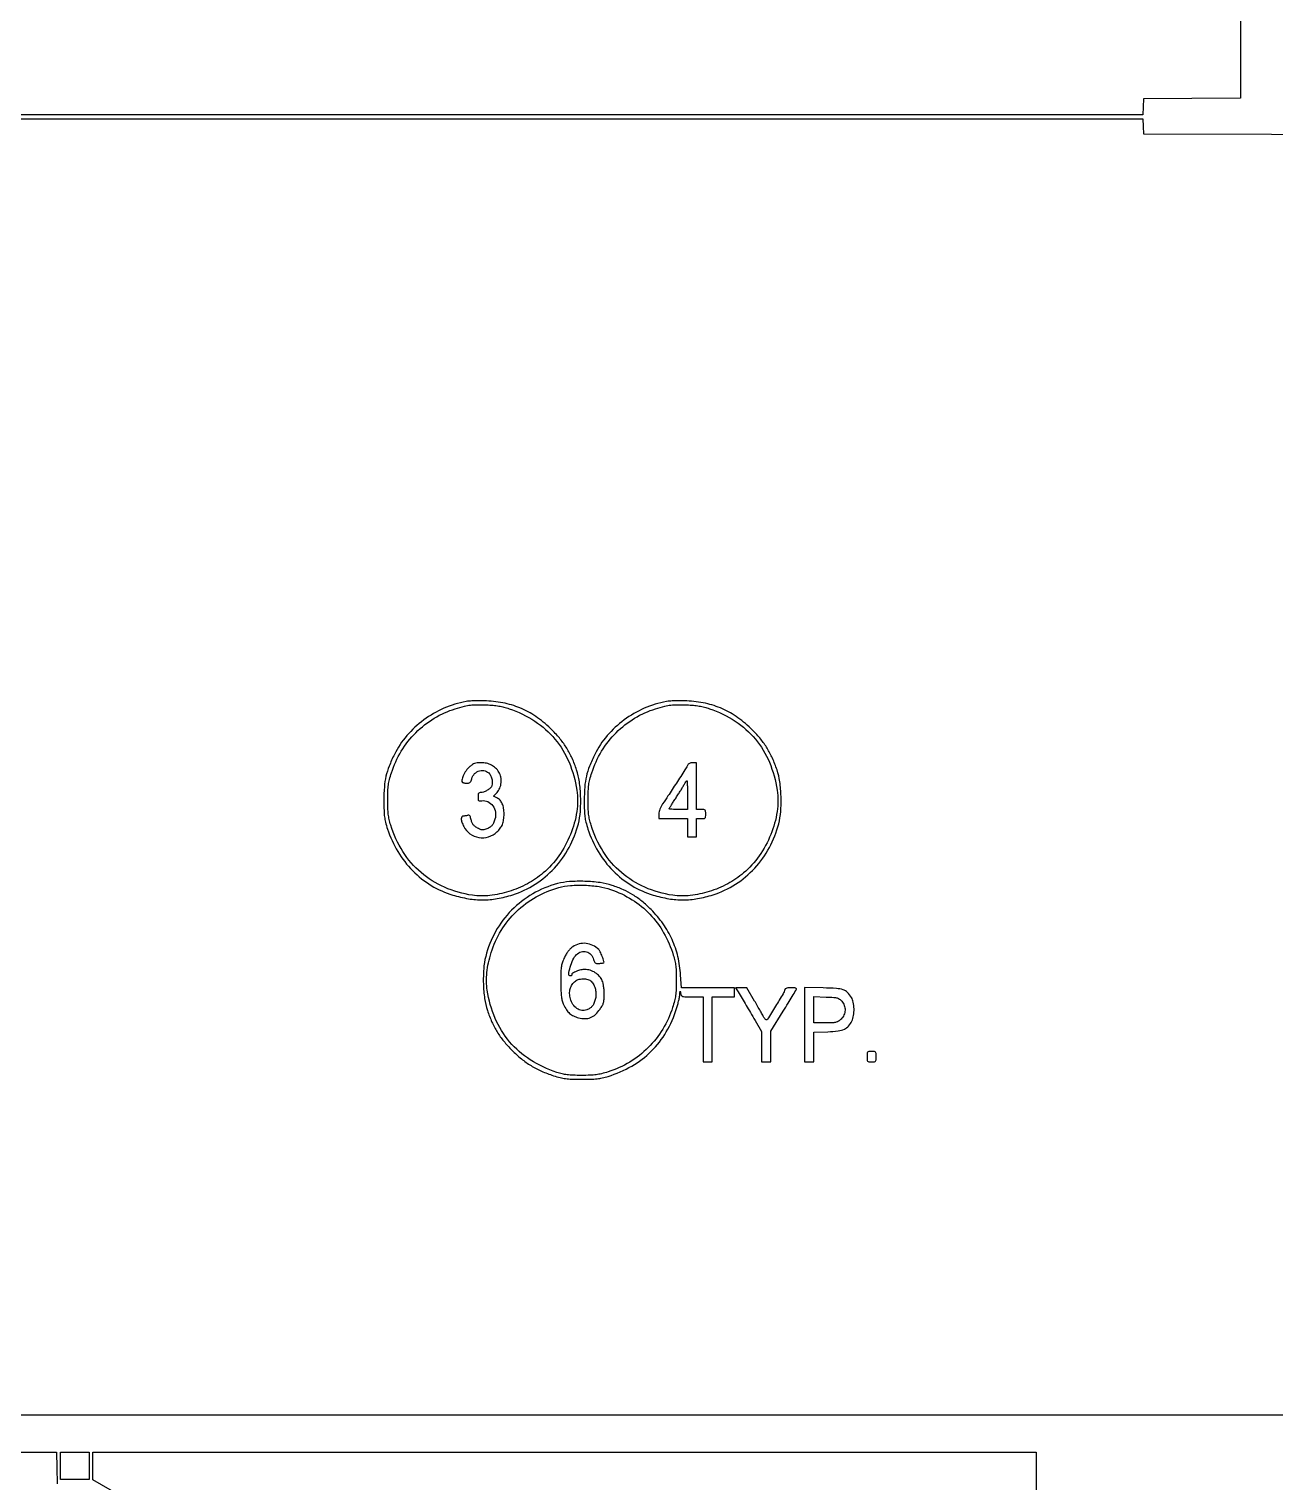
# Model space of a CAD drawing. Extents: x 0 to 1066, y 0 to 761.
# Drawn here: x 299.2 to 380.2, y 367.1 to 461.6 of the extents above; entities that cross this region are included whole.
import ezdxf

# ---------------------------------------------------------------- set-up
doc = ezdxf.new("R2010")
doc.units = 0
doc.header["$MEASUREMENT"] = 0

msp = doc.modelspace()

# ---------------------------------------------------------------- linework, layer by layer
for points in [[(183.390323, 95.266879, 0.000001), (192.989143, 95.254457, 0.000118)], [(352.558836, 95.240684, -0.000004), (375.624384, 95.211821, -0.198594)], [(479.458836, 95.240684, -0.000004), (502.524384, 95.211821, -0.198594)], [(733.258836, 95.240684, -0.000004), (756.324384, 95.211821, -0.198594)], [(289.192229, 95.24091, -0.000004), (312.172908, 95.212432, -0.198597)], [(393.551703, 95.267421, -0.000028), (416.092229, 95.24091, -0.000004), (439.072908, 95.212432, -0.198597)], [(542.992229, 95.24091, -0.000004), (565.972908, 95.212432, -0.198597)], [(606.442229, 95.24091, -0.000004), (629.422908, 95.212432, -0.198597)], [(669.892229, 95.24091, -0.000004), (692.872908, 95.212432, -0.198597)], [(375.823742, 112.056445, -0.000003), (375.794083, 98.149601, -0.198357)], [(409.7178, 371.414536), (346.563902, 371.425418, 0.00004), (306.862038, 371.429101, 0.000546), (292.451585, 371.413546, 0.000068), (283.514413, 371.392915, 0.413493)]]:
    msp.add_lwpolyline(points, format="xyb")
for points in [[(409.06215, 749.15415), (40.8618, 749.132981), (40.8618, 380.65769), (40.8618, 12.1824), (501.2973, 12.1824), (961.7328, 12.1824), (961.7328, 380.646631), (961.7328, 749.110861), (961.41555, 749.1633, 0.040886), (961.153339, 749.184871, 0.000002), (934.190609, 749.194398, 0.000089), (904.448031, 749.199508, 0.000054), (869.1804, 749.195529, -0.000029), (813.61687, 749.186499, -0.000004), (696.10453, 749.175037, -0.000004), (556.774728, 749.163736, -0.000004)], [(327.635782, 417.842566, 0.057817), (326.200527, 417.403765, 0.056042), (324.887476, 416.644663, 0.056606), (323.787398, 415.621403, 0.061495), (322.979859, 414.403855, 0.021294), (322.636986, 413.636512, 0.038208), (322.432366, 412.977965, 0.037313), (322.327495, 412.28541, 0.019291), (322.294981, 411.4098, 0.006227), (322.304261, 410.742985, 0.025179), (322.335419, 410.33765, 0.032242), (322.40315, 409.988344, 0.015316), (322.532756, 409.5486, 0.055782), (323.203867, 408.080215, 0.059669), (324.170678, 406.832789, 0.061157), (325.38084, 405.873838, 0.064098), (326.768551, 405.254263, 0.031011), (327.793324, 405.014434, 0.043229), (328.73145, 404.93782, 0.043495), (329.664361, 405.023752, 0.031942), (330.673199, 405.273466, 0.066132), (332.129707, 405.956642, 0.063446), (333.380283, 407.004391, 0.062751), (334.339448, 408.344076, 0.062135), (334.940199, 409.884211, 0.043741), (335.070881, 410.69207, 0.026071), (335.091171, 411.66658, 0.026137), (335.010536, 412.62915, 0.047362), (334.830141, 413.3979, 0.024337), (334.535052, 414.150195, 0.032442), (334.191406, 414.798625, 0.032696), (333.769092, 415.393236, 0.025334), (333.237202, 415.983305, 0.041251), (332.286432, 416.790804, 0.05101), (331.278337, 417.367607, 0.051446), (330.181635, 417.724933, 0.043093), (328.9671, 417.878825, 0.008506), (328.581427, 417.887656, 0.008278), (328.192153, 417.883501, 0.00821), (327.850297, 417.86857, 0.030292)], [(340.664182, 417.842566, 0.057817), (339.228927, 417.403765, 0.056042), (337.915876, 416.644663, 0.056606), (336.815798, 415.621403, 0.061495), (336.008259, 414.403855, 0.021294), (335.665386, 413.636512, 0.038208), (335.460766, 412.977965, 0.037313), (335.355895, 412.28541, 0.019291), (335.323381, 411.4098, 0.006227), (335.332661, 410.742985, 0.025179), (335.363819, 410.33765, 0.032242), (335.43155, 409.988344, 0.015316), (335.561156, 409.5486, 0.055782), (336.232267, 408.080215, 0.059669), (337.199078, 406.832789, 0.061157), (338.40924, 405.873838, 0.064098), (339.796951, 405.254263, 0.031011), (340.821724, 405.014434, 0.043229), (341.75985, 404.93782, 0.043495), (342.692761, 405.023752, 0.031942), (343.701599, 405.273466, 0.066132), (345.158107, 405.956642, 0.063446), (346.408683, 407.004391, 0.062751), (347.367848, 408.344076, 0.062135), (347.968599, 409.884211, 0.043741), (348.099281, 410.69207, 0.026071), (348.119571, 411.66658, 0.026137), (348.038936, 412.62915, 0.047362), (347.858541, 413.3979, 0.024337), (347.563452, 414.150195, 0.032442), (347.219806, 414.798625, 0.032696), (346.797492, 415.393236, 0.025334), (346.265602, 415.983305, 0.041251), (345.314832, 416.790804, 0.05101), (344.306737, 417.367607, 0.051446), (343.210035, 417.724933, 0.043093), (341.9955, 417.878825, 0.008506), (341.609827, 417.887656, 0.008278), (341.220553, 417.883501, 0.00821), (340.878697, 417.86857, 0.030292)], [(330.447795, 417.375274, -0.063515), (332.112894, 416.564864, -0.07465), (333.420662, 415.397252, -0.074176), (334.333869, 413.890429, -0.061662), (334.840724, 412.084385, -0.076508), (334.837525, 410.681843, -0.05739), (334.425595, 409.191433, -0.056181), (333.67188, 407.800396, -0.065487), (332.659366, 406.690582, -0.052405), (331.62413, 405.988837, -0.046446), (330.423549, 405.483824, -0.047747), (329.189062, 405.220798, -0.065344), (328.054038, 405.238958, -0.065741), (326.238643, 405.756651, -0.075282), (324.710462, 406.713398, -0.075155), (323.532121, 408.081213, -0.065223), (322.74102, 409.8024, -0.018921), (322.641093, 410.17395, -0.026957), (322.582953, 410.510642, -0.021914), (322.554388, 410.899806, -0.008006), (322.546966, 411.4521, -0.008095), (322.557795, 412.029092, -0.024999), (322.590871, 412.417558, -0.029138), (322.65938, 412.767759, -0.014485), (322.784595, 413.202526, -0.059326), (323.423893, 414.604259, -0.059369), (324.37433, 415.816302, -0.060066), (325.571456, 416.759285, -0.06352), (326.9367, 417.369525, -0.009142), (327.536182, 417.538789, -0.033182), (327.924833, 417.613763, -0.032443), (328.324293, 417.637504, -0.008462), (328.967295, 417.623085, -0.012323), (329.397484, 417.59552, -0.019305), (329.765196, 417.548478, -0.020981), (330.104564, 417.476924, -0.019086)], [(343.476195, 417.375274, -0.063515), (345.141294, 416.564864, -0.07465), (346.449062, 415.397252, -0.074176), (347.362269, 413.890429, -0.061662), (347.869124, 412.084385, -0.076508), (347.865925, 410.681843, -0.05739), (347.453995, 409.191433, -0.056181), (346.70028, 407.800396, -0.065487), (345.687766, 406.690582, -0.052405), (344.65253, 405.988837, -0.046446), (343.451949, 405.483824, -0.047747), (342.217462, 405.220798, -0.065344), (341.082438, 405.238958, -0.065741), (339.267043, 405.756651, -0.075282), (337.738862, 406.713398, -0.075155), (336.560521, 408.081213, -0.065223), (335.76942, 409.8024, -0.018921), (335.669493, 410.17395, -0.026957), (335.611353, 410.510642, -0.021914), (335.582788, 410.899806, -0.008006), (335.575366, 411.4521, -0.008095), (335.586195, 412.029092, -0.024999), (335.619271, 412.417558, -0.029138), (335.68778, 412.767759, -0.014485), (335.812995, 413.202526, -0.059326), (336.452293, 414.604259, -0.059369), (337.40273, 415.816302, -0.060066), (338.599856, 416.759285, -0.06352), (339.9651, 417.369525, -0.009142), (340.564582, 417.538789, -0.033182), (340.953233, 417.613763, -0.032443), (341.352693, 417.637504, -0.008462), (341.995695, 417.623085, -0.012323), (342.425884, 417.59552, -0.019305), (342.793596, 417.548478, -0.020981), (343.132964, 417.476924, -0.019086)], [(327.878999, 413.608323, 0.057463), (327.639043, 413.343122, 0.049939), (327.452453, 413.017891, 0.055047), (327.358165, 412.724643, 0.30755), (327.418516, 412.580141, 0.073841), (327.475393, 412.553986, 0.031679), (327.557167, 412.535678, 0.030481), (327.648306, 412.526903, 0.035193), (327.735511, 412.529984, 0.070821), (327.837002, 412.555584, 0.106957), (327.91188, 412.606986, 0.089021), (327.967675, 412.692421, 0.037291), (328.011898, 412.823059, -0.132529), (328.197151, 413.150105, -0.133578), (328.521248, 413.338394, -0.140791), (328.882784, 413.331517, -0.152546), (329.17246, 413.132691, -0.080659), (329.278617, 412.940908, -0.053449), (329.338012, 412.695844, -0.055098), (329.342977, 412.458337, -0.130177), (329.283055, 412.293196, -0.076364), (329.161171, 412.164808, -0.037468), (328.972662, 412.040209, -0.037416), (328.771086, 411.946698, -0.090132), (328.609876, 411.9174, 0.062435), (328.509251, 411.904786, 0.182247), (328.452829, 411.865356, 0.126553), (328.424538, 411.7875, 0.024197), (328.4172, 411.635952, 0.019706), (328.423882, 411.466478, 0.183578), (328.454633, 411.401483, 0.205326), (328.518839, 411.377262, 0.025365), (328.671159, 411.391778, -0.152394), (329.057564, 411.330714, -0.124625), (329.377049, 411.057677, -0.114031), (329.546907, 410.642773, -0.113633), (329.517839, 410.194841, -0.033373), (329.421469, 409.937106, -0.075826), (329.308506, 409.763136, -0.082255), (329.155132, 409.639263, -0.044986), (328.934371, 409.53926, -0.038306), (328.800674, 409.503857, -0.06594), (328.685828, 409.498042, -0.064364), (328.571532, 409.522362, -0.034776), (328.439238, 409.579503, -0.033513), (328.235043, 409.703087, -0.075999), (328.104906, 409.827511, -0.076763), (328.01865, 409.984317, -0.034742), (327.953636, 410.210219, 0.025693), (327.918963, 410.339442, 0.090398), (327.878328, 410.414928, 0.165754), (327.828515, 410.446726, 0.152677), (327.767748, 410.442869, -0.033018), (327.707946, 410.424344, -0.017093), (327.631241, 410.408779, -0.016919), (327.550998, 410.39811, -0.024592), (327.479681, 410.3946, 0.220784), (327.366631, 410.342123, 0.181123), (327.321371, 410.215484, 0.085943), (327.361511, 410.002854, 0.028433), (327.490013, 409.711111, 0.118302), (327.894313, 409.238114, 0.116872), (328.471002, 408.997452, 0.115376), (329.100389, 409.039734, 0.113122), (329.650925, 409.35649, 0.047025), (329.867593, 409.598879, 0.065857), (330.007673, 409.852923, 0.060424), (330.084376, 410.151206, 0.03276), (330.1092, 410.529682, 0.037777), (330.081272, 410.898805, 0.065794), (329.995839, 411.193206, 0.079152), (329.851809, 411.417021, 0.087628), (329.649708, 411.575891), (329.429582, 411.6937), (329.654529, 411.928495, 0.095246), (329.836176, 412.209369, 0.073209), (329.922461, 412.565062, 0.072654), (329.902844, 412.933287, 0.090856), (329.776283, 413.250623, 0.061386), (329.559084, 413.517395, 0.070431), (329.292638, 413.709318, 0.068185), (328.975942, 413.824002, 0.052689), (328.610494, 413.862884, 0.022331), (328.365695, 413.852121, 0.061653), (328.197253, 413.815912, 0.066765), (328.050426, 413.741656, 0.029753)], [(342.028327, 413.67285, -0.02131), (341.872222, 413.404235, -0.001046), (341.317211, 412.540523, -0.001781), (340.768811, 411.697614, -0.007016), (340.421956, 411.18447, 0.027631), (340.316435, 411.013582, 0.034975), (340.239405, 410.844734, 0.038361), (340.192319, 410.681846, 0.051224), (340.1766, 410.52882), (340.1766, 410.2254), (341.1072, 410.2254), (342.0378, 410.2254), (342.0378, 409.6332), (342.0378, 409.041), (342.3339, 409.041), (342.63, 409.041), (342.63, 409.6332), (342.63, 410.2254), (342.9261, 410.2254, 0.021868), (343.106096, 410.233276, 0.176278), (343.1799, 410.2677, 0.176278), (343.214324, 410.341504, 0.021868), (343.2222, 410.5215, 0.021868), (343.214324, 410.701496, 0.176278), (343.1799, 410.7753, 0.176278), (343.106096, 410.809724, 0.021868), (342.9261, 410.8176), (342.63, 410.8176), (342.63, 412.3404), (342.63, 413.8632), (342.379177, 413.8632, 0.047683), (342.260194, 413.851827, 0.076778), (342.164506, 413.817565, 0.082746), (342.088542, 413.758339, 0.065001)], [(342.0378, 411.7482), (342.0378, 410.8176), (341.4456, 410.8176, -0.007702), (341.218535, 410.821098, -0.012785), (341.027359, 410.831887, -0.006396), (340.870892, 410.846754, -0.383059), (340.8534, 410.866236, -0.135381), (340.862723, 410.900038, -0.001987), (340.970477, 411.078896, -0.005267), (341.099209, 411.285724, -0.003433), (341.251962, 411.521886, 0.002183), (341.412171, 411.768224, 0.002458), (341.563965, 412.006433, 0.00225), (341.691197, 412.210308, 0.013319), (341.754418, 412.319006, -0.003825), (341.860398, 412.509451, -0.021104), (341.922511, 412.60904, -0.037614), (341.966529, 412.664027, -0.208064), (342.000493, 412.6788, -0.400702), (342.015648, 412.664332, -0.00157), (342.026841, 412.405436, -0.00626), (342.035119, 412.105034, -0.003757)], [(333.5778, 405.996257, 0.066223), (331.971548, 405.329794, 0.067027), (330.602697, 404.268725, 0.066928), (329.561677, 402.881796, 0.0657), (328.916001, 401.260589, 0.043741), (328.785319, 400.45273, 0.026071), (328.765029, 399.47822, 0.026137), (328.845664, 398.51565, 0.047362), (329.026059, 397.7469, 0.024337), (329.321148, 396.994605, 0.032442), (329.664794, 396.346175, 0.032696), (330.087108, 395.751564, 0.025334), (330.618998, 395.161495, 0.025735), (331.23879, 394.601124, 0.03365), (331.861987, 394.159635, 0.033553), (332.540247, 393.804796, 0.02536), (333.325895, 393.50529, 0.015424), (333.758319, 393.379698, 0.030552), (334.1089, 393.312009, 0.024574), (334.511016, 393.279567, 0.006848), (335.1429, 393.268398, 0.006846), (335.750159, 393.274297, 0.021658), (336.155879, 393.301405, 0.028036), (336.497844, 393.358727, 0.019357), (336.8772, 393.459988, 0.055881), (338.414211, 394.130217, 0.064629), (339.683238, 395.098801, 0.064922), (340.658585, 396.355191, 0.057164), (341.329955, 397.8738, 0.009968), (341.406662, 398.13844, 0.009639), (341.473681, 398.408895, 0.009596), (341.523487, 398.649113, 0.034561), (341.541606, 398.8044, -0.001471), (341.55066, 398.985305, -0.152801), (341.559261, 399.00842, -0.655077), (341.569024, 399.005943, -0.003011), (341.590795, 398.86785, 0.077025), (341.634094, 398.729879, 0.205754), (341.710848, 398.664291, 0.071116), (341.866499, 398.639288, 0.004321), (342.339519, 398.6352), (343.053, 398.6352), (343.053, 396.5202), (343.053, 394.4052), (343.3491, 394.4052), (343.6452, 394.4052), (343.6452, 396.5202), (343.6452, 398.6352), (344.3643, 398.6352), (345.0834, 398.6352), (345.0834, 398.9313), (345.0834, 399.2274), (343.36188, 399.2274), (341.640359, 399.2274), (341.589994, 400.054109, 0.043084), (341.412514, 401.253061, 0.047874), (341.034809, 402.360277, 0.047757), (340.452442, 403.377712, 0.042507), (339.66684, 404.309896, 0.023952), (339.074473, 404.84825, 0.03362), (338.494142, 405.264797, 0.033854), (337.86641, 405.597736, 0.024785), (337.131, 405.883328, 0.047281), (336.348931, 406.06345, 0.025031), (335.356264, 406.144855, 0.025035), (334.362503, 406.126678, 0.048212)], [(337.038788, 405.623837, -0.055575), (338.439204, 404.950438, -0.062751), (339.594651, 404.00727, -0.062173), (340.488153, 402.798857, -0.053032), (341.11518, 401.3424, -0.018921), (341.215107, 400.97085, -0.026957), (341.273247, 400.634158, -0.021914), (341.301812, 400.244994, -0.008006), (341.309234, 399.6927, -0.008095), (341.298405, 399.115708, -0.024999), (341.265329, 398.727242, -0.029138), (341.19682, 398.377041, -0.014485), (341.071605, 397.942274, -0.058948), (340.431813, 396.536657, -0.060323), (339.485739, 395.331159, -0.060389), (338.280333, 394.387379, -0.059312), (336.8772, 393.752101, -0.015063), (336.452409, 393.631543, -0.028985), (336.104961, 393.565278, -0.024607), (335.716998, 393.533667, -0.008042), (335.1429, 393.524474, -0.007746), (334.590196, 393.533077, -0.022475), (334.20907, 393.562099, -0.028552), (333.886153, 393.620203, -0.020856), (333.5355, 393.71983, -0.062309), (331.813679, 394.536721, -0.075387), (330.468121, 395.711953, -0.075494), (329.532811, 397.231778, -0.062714), (329.015476, 399.060415, -0.03445), (328.969747, 399.619818, -0.028804), (328.996497, 400.215153, -0.026832), (329.095693, 400.845257, -0.02163), (329.267325, 401.508971, -0.064367), (329.916255, 402.943338, -0.062874), (330.912834, 404.178239, -0.062579), (332.189873, 405.13147, -0.062673), (333.6624, 405.738552, -0.047109), (334.430847, 405.871814, -0.027888), (335.361831, 405.892112, -0.027907), (336.287405, 405.808806, -0.047941)], [(334.577267, 401.893958, 0.045971), (334.430067, 401.772784, 0.032496), (334.287944, 401.612438, 0.029687), (334.154974, 401.418451, 0.023983), (334.0353, 401.196008, 0.025041), (333.903005, 400.879183, 0.050227), (333.837272, 400.616403, 0.031578), (333.809501, 400.276869, 0.005004), (333.803838, 399.6081, 0.005461), (333.811465, 398.996091, 0.024283), (333.837301, 398.637577, 0.039365), (333.890136, 398.375839, 0.039237), (333.983378, 398.125319, 0.036877), (334.169243, 397.791835, 0.066372), (334.374106, 397.555761, 0.06998), (334.625652, 397.389593, 0.045753), (334.95245, 397.269336, 0.066492), (335.368769, 397.215595, 0.093981), (335.734856, 397.286692, 0.090868), (336.058224, 397.48964, 0.058419), (336.34845, 397.825675, 0.021867), (336.499182, 398.070454, 0.058604), (336.577098, 398.259388, 0.053084), (336.61312, 398.47178, 0.015485), (336.6234, 398.803629, 0.019103), (336.614141, 399.045897, 0.01683), (336.586361, 399.297284, 0.017222), (336.545704, 399.523069, 0.045827), (336.496694, 399.679186, 0.082159), (336.316865, 399.966192, 0.067854), (336.043131, 400.202245, 0.067163), (335.713162, 400.358393, 0.07712), (335.368965, 400.4118, 0.057088), (335.097866, 400.380746, 0.041217), (334.807867, 400.287693, 0.03937), (334.570918, 400.16686, 0.260812), (334.5084, 400.05516, -0.126654), (334.501885, 400.029852, -0.100767), (334.483549, 400.008293, -0.089774), (334.45612, 399.993801, -0.076905), (334.4238, 399.9888, -0.44921), (334.316486, 400.109586, -0.040276), (334.40664, 400.557784, -0.039861), (334.591273, 401.050269, -0.086977), (334.822137, 401.379264, -0.123482), (335.128805, 401.562956, -0.143772), (335.467503, 401.565791, -0.141504), (335.757846, 401.384423, -0.118338), (335.9313, 401.063659, 0.031155), (335.98135, 400.913842, 0.137154), (336.037722, 400.840805, 0.140097), (336.123108, 400.808422, 0.033025), (336.277222, 400.805636, 0.011939), (336.384779, 400.813375, 0.016143), (336.481461, 400.825817, 0.013125), (336.560169, 400.84067, 0.144144), (336.588089, 400.855889, 0.283522), (336.607735, 400.938728, 0.010242), (336.494542, 401.258545, 0.016381), (336.367334, 401.56503, 0.093088), (336.266354, 401.708951, 0.080064), (335.880772, 401.980482, 0.08638), (335.439315, 402.108108, 0.088329), (334.988948, 402.077841, 0.088616)], [(335.823192, 399.596823, -0.061102), (335.97443, 399.340155, -0.056451), (336.064159, 399.047634, -0.05665), (336.085995, 398.743479, -0.062478), (336.037158, 398.452524, -0.029593), (335.941756, 398.191384, -0.071163), (335.834118, 398.016419, -0.080945), (335.691118, 397.892095, -0.047734), (335.487671, 397.791622, -0.125349), (335.165041, 397.754707, -0.114434), (334.851672, 397.87386, -0.100371), (334.592058, 398.136558, -0.076758), (334.424649, 398.505267, -0.061984), (334.374285, 398.840363, -0.074723), (334.413558, 399.155984, -0.078627), (334.540759, 399.433412, -0.079126), (334.747174, 399.657328, -0.111917), (334.995795, 399.77596, -0.069732), (335.319023, 399.802872, -0.071841), (335.625478, 399.740876, -0.144299)], [(345.322211, 398.95245, -0.001172), (345.584436, 398.52105, -0.001101), (345.850247, 398.079237, -0.001037), (346.128995, 397.611405, -0.000807), (346.43027, 397.101498), (346.86, 396.371496), (346.86, 395.388348), (346.86, 394.4052), (347.1561, 394.4052), (347.4522, 394.4052), (347.4522, 395.400687), (347.4522, 396.396175), (348.265922, 397.706037, 0.001251), (348.580747, 398.215657, 0.001877), (348.852754, 398.662192, 0.000756), (349.083992, 399.046338, 0.041969), (349.120973, 399.12165, 0.271453), (349.113477, 399.168835, 0.146892), (349.063055, 399.202698, 0.060045), (348.956355, 399.222087, 0.014954), (348.778754, 399.2274, 0.021007), (348.615024, 399.220518, 0.043634), (348.48915, 399.198752, 0.059971), (348.403481, 399.16471, 0.209504), (348.367853, 399.118778, -0.071387), (348.247856, 398.826207, -0.004482), (347.766746, 398.024902, -0.00158), (347.240472, 397.171984, -0.343875), (347.1561, 397.140958, -0.101242), (347.117797, 397.162476, -0.033091), (347.0715, 397.208256, -0.031416), (347.025513, 397.267262, -0.030714), (346.9869, 397.331998, 0.009657), (346.930346, 397.43658, 0.000822), (346.779496, 397.702087, 0.001088), (346.598328, 398.01814, 0.000842), (346.399645, 398.361667), (345.896989, 399.2274), (345.525595, 399.2274), (345.1542, 399.2274)], [(349.6518, 396.824232), (349.6518, 394.4052), (349.9479, 394.4052), (350.244, 394.4052), (350.244, 395.367233), (350.244, 396.329266), (351.161089, 396.367052, 0.019604), (351.834001, 396.421259, 0.074269), (352.240018, 396.532689, 0.10818), (352.513051, 396.732448, 0.070257), (352.72927, 397.060069, 0.072859), (352.837758, 397.413779, 0.043495), (352.866492, 397.853801, 0.04388), (352.819478, 398.281715, 0.089347), (352.69591, 398.595311, 0.060938), (352.438793, 398.916339, 0.112766), (352.155279, 399.089845, 0.064906), (351.723203, 399.175172, 0.010267), (350.85735, 399.213995), (349.6518, 399.243265)], [(352.070324, 398.355532, -0.090604), (352.233645, 398.076411, -0.096743), (352.282711, 397.764049, -0.096801), (352.210636, 397.45633, -0.090828), (352.027108, 397.190492, -0.041495), (351.857785, 397.047161, -0.095432), (351.706611, 396.977972, -0.053375), (351.491503, 396.949349, -0.00641), (351.011908, 396.9432), (350.244, 396.9432), (350.244, 397.797366), (350.244, 398.651533), (351.055124, 398.622216, -0.005885), (351.555045, 398.598254, -0.049345), (351.778025, 398.562664, -0.097057), (351.924873, 398.491656, -0.054245)], [(353.7126, 394.7436, 0.01583), (353.719354, 394.530321, 0.165362), (353.752256, 394.450521, 0.192545), (353.824692, 394.413587, 0.022778), (354.0087, 394.4052, 0.022778), (354.192708, 394.413587, 0.192545), (354.265144, 394.450521, 0.165362), (354.298046, 394.530321, 0.01583), (354.3048, 394.7436, 0.01583), (354.298046, 394.956879, 0.165362), (354.265144, 395.036679, 0.192545), (354.192708, 395.073613, 0.022778), (354.0087, 395.082, 0.022778), (353.824692, 395.073613, 0.192545), (353.752256, 395.036679, 0.165362), (353.719354, 394.956879, 0.01583)]]:
    msp.add_lwpolyline(points, format="xyb", close=True)
for points in [[(377.9928, 495.03793), (377.9928, 457.095859), (374.84145, 457.07368), (371.6901, 457.0515), (371.664913, 456.52275), (371.639726, 455.994), (323.646319, 455.994), (275.652911, 455.994)], [(275.906387, 455.7402), (323.772872, 455.7402), (371.639356, 455.7402), (371.664728, 455.25375), (371.6901, 454.7673), (380.00205, 454.745735), (388.314, 454.724171)], [(291.655896, 369.0252), (301.001592, 369.0252), (301.025346, 367.98885), (301.0491, 366.9525)], [(305.068335, 366.2334), (303.378367, 367.2063), (303.376983, 368.11575), (303.3756, 369.0252), (334.0431, 369.0252), (364.7106, 369.0252), (364.7106, 362.1726)]]:
    msp.add_lwpolyline(points)
msp.add_lwpolyline([(303.1218, 368.1369), (303.1218, 367.2486), (302.1912, 367.2486), (301.2606, 367.2486), (301.2606, 368.1369), (301.2606, 369.0252), (302.1912, 369.0252), (303.1218, 369.0252)], close=True)

doc.saveas('drawing.dxf')
